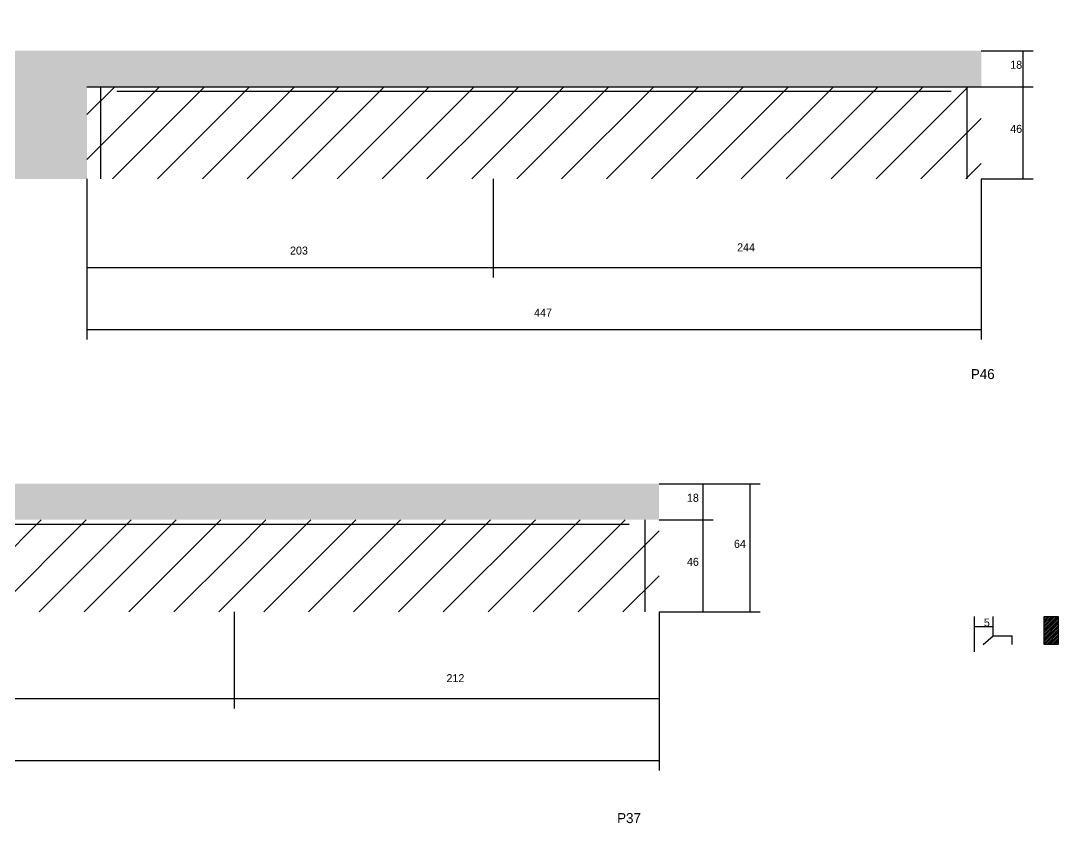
# Model space of a CAD drawing. Header units: metres. Extents: x -10353 to -7596, y 9675 to 10974.
# Drawn here: x -9614 to -9095, y 10473 to 10874 of the extents above; entities that cross this region are included whole.
import ezdxf

# ---------------------------------------------------------------- set-up
doc = ezdxf.new("R2010")
doc.units = ezdxf.units.M
for name, color, linetype in [('COTA', 241, 'Continuous'), ('Escoras', 2, 'Continuous'), ('Hachura', 253, 'Continuous'), ('Madeira', 126, 'Continuous'), ('NOMENCLATURA', 7, 'Continuous'), ('Painéis', 200, 'Continuous'), ('SARR_2.2x7', 40, 'Continuous')]:
    doc.layers.add(name, color=color, linetype=linetype)

msp = doc.modelspace()

# ---------------------------------------------------------------- hatches: boundary and pattern name
at = {"layer": 'COTA'}
h = msp.add_hatch(dxfattribs=at)
h.set_pattern_fill('AR-CONC', scale=0.03)
h.paths.add_polyline_path([(-10046.8, 10794.7), (-10006.8, 10794.7), (-10006.8, 10832.7), (-9620, 10832.7), (-9620, 10794.7), (-9580.8, 10794.7), (-9580.8, 10840.7), (-9377.8, 10840.7), (-9133.8, 10840.7), (-9133.8, 10858.7), (-9620, 10858.7), (-9620, 10848.7), (-10006.8, 10848.7), (-10006.8, 10858.7), (-10046.8, 10858.7), (-10046.8, 10848.7), (-10197.8, 10848.7), (-10197.8, 10858.7), (-10197.8, 10873.7), (-10239.3, 10873.7), (-10239.3, 10832.7), (-10197.8, 10832.7), (-10046.8, 10832.7)])
h = msp.add_hatch(dxfattribs=at)
h.set_pattern_fill('AR-CONC', scale=0.03)
h.paths.add_polyline_path([(-10239.3, 10642.4), (-10239.3, 10624.4), (-9294.8, 10624.4), (-9294.8, 10642.4)])
at = {"layer": 'Hachura'}
h = msp.add_hatch(dxfattribs=at)
h.set_pattern_fill('ANSI31', scale=5)
h.paths.add_polyline_path([(-9377.8, 10794.7), (-9377.8, 10840.7), (-9580.8, 10840.7), (-9580.8, 10794.7)])
h = msp.add_hatch(dxfattribs=at)
h.set_pattern_fill('ANSI31', scale=5)
h.paths.add_polyline_path([(-9377.8, 10840.7), (-9377.8, 10794.7), (-9133.8, 10794.7), (-9133.8, 10840.7)])
h = msp.add_hatch(dxfattribs=at)
h.set_pattern_fill('ANSI31', scale=5)
h.paths.add_polyline_path([(-9507.3, 10578.4), (-9507.3, 10624.4), (-9751.3, 10624.4), (-9751.3, 10578.4)])
h = msp.add_hatch(dxfattribs=at)
h.set_pattern_fill('ANSI31', scale=5)
h.paths.add_polyline_path([(-9507.3, 10624.4), (-9507.3, 10578.4), (-9294.8, 10578.4), (-9294.8, 10624.4)])
at = {"layer": 'Madeira'}
h = msp.add_hatch(dxfattribs=at)
h.set_pattern_fill('ANSI31', scale=0.2)
h.paths.add_polyline_path([(-9095.3, 10576.1), (-9102.3, 10576.1), (-9102.3, 10562.1), (-9095.3, 10562.1)])

# ---------------------------------------------------------------- linework, layer by layer
at = {"layer": 'COTA'}
for p, q in [((-9133.8, 10858.7), (-9107.8, 10858.7)), ((-9112.8, 10840.7), (-9112.8, 10858.7)), ((-9133.8, 10840.7), (-9107.8, 10840.7)), ((-9133.8, 10840.7), (-9107.8, 10840.7)), ((-9112.8, 10794.7), (-9112.8, 10840.7)), ((-9580.8, 10794.7), (-9580.8, 10714.4)), ((-9580.8, 10794.7), (-9580.8, 10745.4)), ((-9377.8, 10794.7), (-9377.8, 10745.4)), ((-9377.8, 10794.7), (-9377.8, 10745.4)), ((-9133.8, 10794.7), (-9133.8, 10745.4)), ((-9133.8, 10794.7), (-9133.8, 10714.4)), ((-9133.8, 10794.7), (-9107.8, 10794.7)), ((-9580.8, 10750.4), (-9377.8, 10750.4)), ((-9377.8, 10750.4), (-9133.8, 10750.4)), ((-9580.8, 10719.4), (-9133.8, 10719.4)), ((-9294.8, 10642.4), (-9267.8, 10642.4)), ((-9294.8, 10642.4), (-9244.3, 10642.4)), ((-9272.8, 10624.4), (-9272.8, 10642.4)), ((-9249.3, 10578.4), (-9249.3, 10642.4)), ((-9294.8, 10624.4), (-9267.8, 10624.4)), ((-9294.8, 10624.4), (-9267.8, 10624.4)), ((-9272.8, 10578.4), (-9272.8, 10624.4)), ((-9507.3, 10578.4), (-9507.3, 10530.2)), ((-9507.3, 10578.4), (-9507.3, 10530.2)), ((-9294.8, 10578.4), (-9267.8, 10578.4)), ((-9294.8, 10578.4), (-9244.3, 10578.4)), ((-9294.8, 10578.4), (-9294.8, 10530.2)), ((-9294.8, 10578.4), (-9294.8, 10499.2)), ((-9751.3, 10535.2), (-9507.3, 10535.2)), ((-9507.3, 10535.2), (-9294.8, 10535.2)), ((-10239.3, 10504.2), (-9294.8, 10504.2))]:
    msp.add_line(p, q, dxfattribs=at)
at = {"layer": 'Escoras'}
for p, q in [((-9137.1, 10558.5), (-9137.1, 10576.1)), ((-9127.9, 10566.5), (-9127.9, 10576.1)), ((-9137.1, 10571.1), (-9127.9, 10571.1))]:
    msp.add_line(p, q, dxfattribs=at)
at = {"layer": 'Madeira'}
msp.add_lwpolyline([(-9095.3, 10562.1), (-9102.3, 10562.1), (-9102.3, 10576.1), (-9095.3, 10576.1)], close=True, dxfattribs=at)
at = {"layer": 'Painéis'}
for q in [(-9133.8, 10840.7), (-9377.8, 10840.7)]:
    msp.add_line((-9580.8, 10840.7), q, dxfattribs=at)
at = {"layer": 'SARR_2.2x7'}
for p, q in [((-9573.8, 10794.7), (-9573.8, 10840.7)), ((-9140.8, 10794.7), (-9140.8, 10840.7)), ((-9565.8, 10838.5), (-9377.8, 10838.5)), ((-9377.8, 10838.5), (-9148.8, 10838.5)), ((-9727.3, 10622.2), (-9507.3, 10622.2)), ((-9507.3, 10622.2), (-9309.8, 10622.2)), ((-9301.8, 10578.4), (-9301.8, 10624.4)), ((-9132.9, 10562.1), (-9127.9, 10566.5)), ((-9127.9, 10566.5), (-9118.3, 10566.5)), ((-9118.3, 10562.1), (-9118.3, 10566.5))]:
    msp.add_line(p, q, dxfattribs=at)

# ---------------------------------------------------------------- texts
at = {"layer": 'COTA'}
for s, p in [('18', (-9119.3, 10849.7)), ('46', (-9119.3, 10817.7)), ('203', (-9479.3, 10756.9)), ('244', (-9255.8, 10758.5)), ('447', (-9357.3, 10725.9)), ('18', (-9280.9, 10633.4)), ('64', (-9257.4, 10610.4)), ('46', (-9280.9, 10601.4)), ('212', (-9401.1, 10543.3))]:
    msp.add_text(s, height=4, dxfattribs=at).set_placement(p)
at = {"layer": 'Escoras'}
msp.add_text('5', height=4, dxfattribs=at).set_placement((-9132.5, 10571.1))
at = {"layer": 'NOMENCLATURA'}
for s, p in [('P46', (-9139, 10694.7)), ('P37', (-9315.8, 10472.9))]:
    msp.add_text(s, height=5, dxfattribs=at).set_placement(p)

doc.saveas('drawing.dxf')
